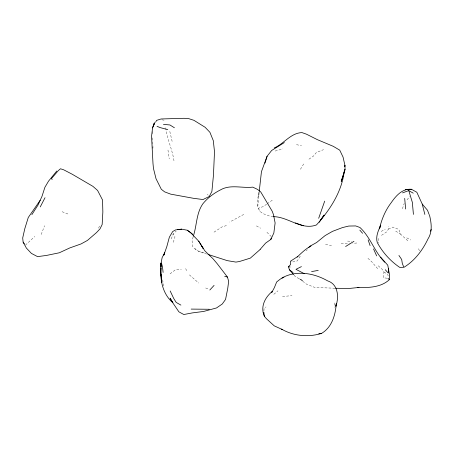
<?xml version="1.0" encoding="UTF-8"?>
<svg xmlns="http://www.w3.org/2000/svg" width="454" height="454" viewBox="0 0 454 454"><rect width="100%" height="100%" fill="white"/><g stroke="black" fill="none" stroke-linecap="round" stroke-linejoin="round"><path stroke-width="0.34" stroke-dasharray="2.27 1.7" d="M381.502 235.331L386.632 231.909L388.408 229.117L388.505 226.461M152.663 133.754L152.816 131.098M263.927 310.865L264.046 308.754L265.999 306.927M273.257 216.649L269.914 216.166L262.889 213.579L259.592 211.11L257.787 206.598L259.166 191.968M378.244 265.777L382.041 269.171L383.959 272.025L383.375 277.752L387.574 278.268M258.632 196.122L259.262 191.98M258.962 192.031L257.299 201.06L257.787 206.598M193.132 236.88L192.11 241.006L192.729 246.613C196.088 251.017 201.548 252.651 206.666 254.019M173.297 242.328L174.977 236.857L173.195 233.941L176.163 231.109M402.437 208.766L404.168 203.483M41.212 234.48L44.549 225.717M171.254 238.872L173.195 233.941M98.603 228.146L100.011 224.804M300.44 169.28L303.976 163.474M300.27 256.226L297.251 260.937L292.2 262.072L290.639 261.112M306.399 250.863L307.239 249.728M407.051 199.862L409.667 196.537M25.39 245.205L34.725 236.5M273.841 294.311L277.973 290.815M170.074 273.83L175.323 269.846L181.316 269.472M266.629 204.198L263.292 206.576L258.718 208.046L259.592 211.11M267.185 203.806L273.297 199.448M308.93 159.184L313.356 156.17L316.415 152.453L323.543 149.655M214.016 232.153L222.068 226.904L227.42 225.263M243.747 214.43L229.645 222.057M381.224 231.427L385.236 229.134M388.408 229.117L392.926 227.091L398.794 229.418L400.695 234.247L407.993 240.966M275.158 151.034L282.882 148.912M356.804 243.004L352.775 243.344M282.53 296.564L291.984 295.588M341.13 243.219L349.353 243.31M335.046 288.228L314.775 287.45L306.671 284.266L299.345 278.682L303.329 281.037L295.35 276.639L293.988 275.062M347.599 241.097L351.844 241.329M161.806 119.816L165.267 120.35M325.535 244.417L331.505 245.654M296.479 144.65L301.53 145.734M205.651 288.006L209.334 289.17M198.233 251.039L204.005 252.889M62.085 211.723L67.947 213.993M406.773 237.873L410.779 239.967M256.391 225.899L260.556 228.197M383.959 272.025L385.889 273.189L388.34 275.606M395.718 231.114L400.695 234.247M189.449 274.897L198.721 283.046M367.956 258.32L371.826 261.862L378.471 269.619M266.935 232.272L271.469 236.738M207.416 194.312L208.153 195.192M195.424 248.599L196.168 249.989M185.652 268.626L187.105 271.583M418.543 248.713L419.842 251.578M169.813 131.49L172.14 141.376M165.75 127.801C167.157 139.537 172.736 150.263 174.143 161.97M162.668 279.823L163.65 286.656M167.98 150.041L169.211 158.889M378.108 238.361L378.596 243.089M152.669 147.17L152.777 148.532M152.669 137.885L152.975 148.413M334.621 302.943L334.723 307.313"/><path stroke-width="0.68" d="M161.074 265.987L161.074 263.172L162.129 257.645L164.683 252.73L163.849 255.103M163.888 254.983L166.862 246.477L169.359 237.187L172.696 231.534L175.658 229.883L181.628 229.156L187.32 230.235L190.669 232.715L198.727 241.205L204.845 250.841L213.017 258.774L217.262 263.78L227.443 277.053L228.663 281.315L227.749 288.375L225.553 299.453L222.256 304.01L216.513 307.954L203.625 311.45L192.382 312.902L183.796 314.52L178.87 311.813L171.669 301.144L170.102 298.164L172.889 302.722C162.787 294.186 159.995 280.441 160.943 267.815M424.853 214.441L422.231 204.062L416.829 192.258L411.455 189.273C402.375 188.387 395.922 195.827 391.234 202.66C385.31 210.327 381.559 219.469 379.465 228.878L380.747 225.161C378.352 230.547 375.509 236.443 377.246 242.476C382.586 252.384 390.389 261.061 399.707 267.378L404.02 267.27C414.706 260.687 422.612 250.262 427.94 238.991C432.702 231.676 431.385 222.852 429.439 214.873M160.727 275.516L160.943 267.974M160.977 266.606L161.074 263.172L160.699 271.095L161.828 282.519L161.056 274.42M160.983 266.413L161.074 263.172M357.519 287.558C368.415 287.768 380.917 287.53 389.362 279.67L389.538 274.925L387.767 265.187L380.566 257.072M263.848 312.273L264.336 316.217L266.43 318.708L274.244 325.853L282.7 329.706L281.656 329.156C293.625 336.108 308.38 337.464 321.568 333.395C331.84 327.374 335.506 315.025 336.238 303.817L335.841 306.337C339.064 297.262 338.338 284.232 327.567 280.839C313.975 273.036 296.104 269.926 281.94 277.996M388.658 268.518L388.266 273.092L385.27 269.733M344.79 166.527L344.921 165.313L343.054 157.067L339.745 150.166L333.276 146.33L317.437 139.684L306.444 134.174L301.921 132.585C290.605 133.039 284.039 143.748 274.227 147.953M344.427 169.802C342.356 190.947 330.319 209.544 316.466 224.94C301.473 230.66 288.165 216.649 273.257 216.649M344.779 166.595L344.921 165.313L345.051 169.45L341.26 181.384L345.051 169.45M259.251 191.276L261.442 171.691L267.083 156.272L271.679 150.45L284.34 142.567M155.421 121.814L154.048 123.823L152.567 127.892L151.557 136.308L152.998 163.593L153.452 168.406L156.023 178.717L161.312 189.273L164.637 191.866L170.738 194.159L193.591 198.319L203.023 199.539L209.254 196.508L211.893 191.44L213.459 175.159L214.504 151.676L213.289 140.621L209.907 132.296L205.117 127.285L193.932 120.321L188.677 118.619L184.04 118.295L161.096 118.971L156.505 120.406L156.17 121.388M260.125 249.422L265.635 243.094L270.879 239.394L271.174 238.066M153.384 126.587L154.048 123.823L152.567 127.892M153.429 126.462L154.048 123.823M193.302 236.194C196.94 225.462 196.173 213.306 202.887 203.767C207.609 197.984 213.686 193.313 220.349 189.971C230.314 184.097 241.948 188.41 252.742 187.139L257.617 189.437L260.778 192.019L272.235 211.297L273.49 214.657L275.118 222.965L273.847 232.964L270.879 239.394M264.988 163.088L267.083 156.272M318.685 218.283L324.684 201.133M430.511 231.228L431.198 229.418M40.247 206.922L45.031 197.7M31.848 214.697L38.051 204.998L41.989 196.349L44.901 187.298L48.499 181.208L56.784 171.016M40.168 200.305L28.267 217.494L24.794 228.725L22.7 237.964L23.12 242.107L26.36 248.054L31.428 253.417L37.551 256.629L46.45 255.443L59.298 252.782L69.882 247.89L81.016 243.951L87.418 240.438L96.469 232.618L99.982 228.912L102.161 224.531L102.854 211.961L102.53 199.993L97.593 190.453L92.928 186.361L72.277 174.274L63.702 169.813L60.467 168.774L58.191 170.749L51.415 178.626L52.187 179.472M319.196 222.29L324.054 215.071L320.484 220.36M308.919 247.458L309.759 246.329L316.591 242.521L325.143 235.569L332.527 231.347L342.532 227.556L348.786 226.047L355.715 225.933L359.971 227.505C370.572 237.328 374.55 252.004 384.748 262.213M209.822 290.015L214.084 285.39M293.534 274.534L289.442 269.795L288.438 266.725L290.554 264.574L290.639 261.112L297.903 256.402M297.149 257.095C301.394 253.048 305.848 248.639 311.024 245.966M260.176 249.479L250.33 258.127L239.394 261.532L235.915 262.089L227.233 260.63L207.977 254.405M345.613 246.511L353.961 241.329M283.943 277.229L280.459 278.983L276.673 281.951L274.358 287.666L271.781 292.399L272.383 291.326C264.96 297.398 260.17 306.825 264.336 316.217M301.411 266.612L295.98 269.33L304.288 273.666M402.545 192.893L408.765 190.584L413.225 193.16M311.586 271.583L318.226 270.402M318.759 333.786L321.568 333.395M177.645 229.69L181.628 229.156M358.966 287.45L348.678 288.517L335.739 288.262M405.326 189.704L411.455 189.273M191.162 309.095L209.266 309.265M163.463 124.356L169.932 124.975L174.415 127.767M288.438 266.725L290.112 266.992M167.793 129.611L160.183 127.619L157.05 126.331M224.713 276.338L227.443 277.053M295.412 222.942L303.442 225.769M180.902 305.111L176.18 302.404L173.649 298.318L170.188 290.969M187.32 230.235L192.581 234.162M289.442 269.795L293.057 272.559M387.988 278.387L389.362 279.67M359.84 230.127L362.587 233.288M422.231 204.062L427.526 210.276L429.058 214.373M23.12 242.107L24.255 243.656M398.924 255.449L401.682 259.495L402.318 263.502L403.634 266.719M201.315 245.472L203.296 248.627L198.727 241.205M373.534 248.917L376.65 255.886M368.132 239.843L370.078 245.563M408.765 190.584L412.328 202.302L413.429 214.407M161.471 263.076L162.498 267.031L163.111 272.423M404.69 198.381L405.638 209.01"/></g></svg>
